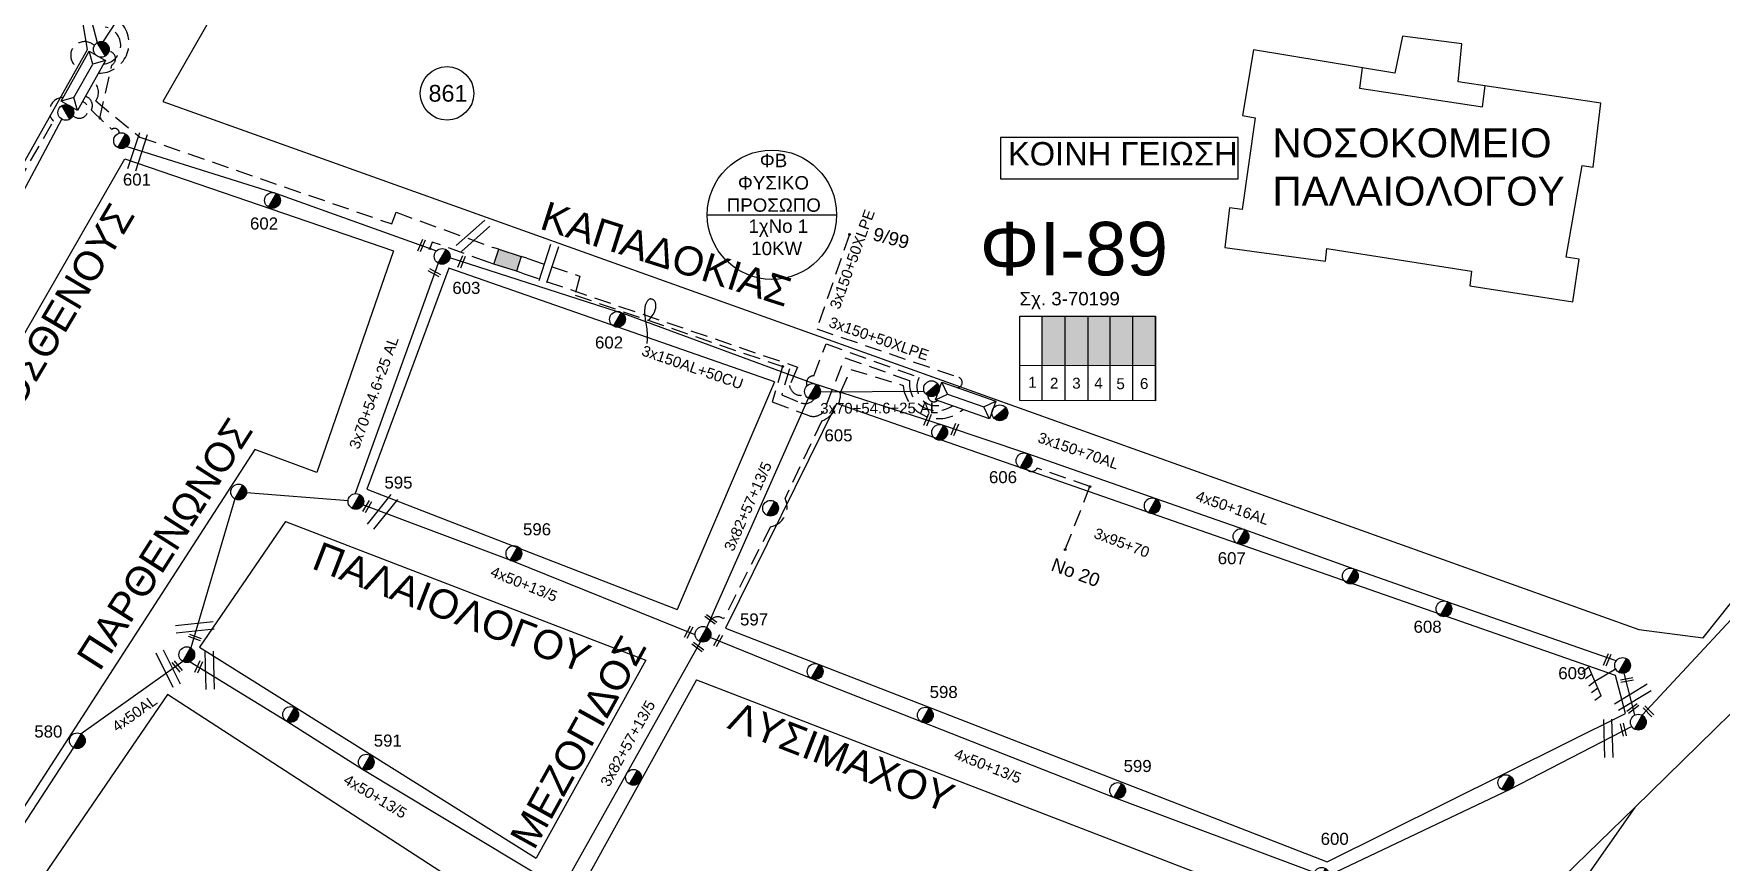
# Model space of a CAD drawing. Header units: millimetres. Extents: x 1421 to 7547, y 822 to 1873.
# Drawn here: x 7024 to 7276.4, y 1110.9 to 1234.8 of the extents above; entities that cross this region are included whole.
import ezdxf
from ezdxf.enums import TextEntityAlignment as Align

# ---------------------------------------------------------------- set-up
doc = ezdxf.new("R2010")
doc.units = ezdxf.units.MM
doc.linetypes.add('DASHED', pattern=[19.05, 12.7, -6.35])
doc.layers.get('0').update_dxf_attribs({"lineweight": 30})
for name, color, linetype, lineweight in [('3x150+50', 7, 'Continuous', 30), ('3x82+57+13_5', 7, 'Continuous', 30), ('3x95+70', 7, 'DASHED', 30), ('4x50+13_5', 7, 'Continuous', 30), ('4x50+16_5', 7, 'Continuous', 30), ('4x50AL', 7, 'Continuous', 30), ('Link Box 4 Διευθύνσεων', 7, 'Continuous', 30), ('Pillar OTE', 7, 'Continuous', 30), ('TEXT_ΚΑΛΩΔΙΩΝ', 7, 'Continuous', 30), ('Άγνωστα', 7, 'Continuous', 30), ('Άγνωστο εναέριο καλώδιο', 7, 'Continuous', 30), ('Άγνωστο Υπόγειο Καλώδιο', 7, 'DASHED', 30), ('Γυμνά εναέρια ΧΤ και ΦΟΠ (3Φ)   4x50+16AL', 7, 'Continuous', 30), ('Επιγραφές - Σχήματα', 7, 'Continuous', 30), ('Καλώδια ΧΤ   3x150+50CU', 7, 'DASHED', 30), ('Καλώδια ΧΤ   3x150+70AL', 7, 'DASHED', 30), ('Καλώδια ΧΤ   3x150AL+50CU', 7, 'DASHED', 30), ('Μηχανική τομή', 7, 'Continuous', 30), ('Στύλος ΦΜ', 7, 'Continuous', 30), ('Στύλος ΦΜ @ 1', 7, 'Continuous', 30), ('Συνδέσεις', 7, 'Continuous', 30), ('Συνεστραμμένα ΧΤ   3x70+54.6+25 AL', 7, 'SYN_LINE', 30), ('Τομή', 7, 'Continuous', 30), ('Υποσταθμός εναέριος 2 στύλων', 7, 'Continuous', 30), ('Υποσταθμός πόλεως', 7, 'Continuous', 30), ('Υπόβαθρο ΔΕΗ', 7, 'Continuous', 30), ('Υπόγεια Καλώδια Δικτύου ΧΤ   .15', 7, 'DASHED', 30)]:
    doc.layers.add(name, color=color, linetype=linetype, lineweight=lineweight)
doc.styles.add('arial', font='arial.ttf')
doc.styles.get("Standard").update_dxf_attribs({"font": 'arial.ttf'})
doc.linetypes.add('SYN_LINE', pattern='A,0.5,-0.0001,["/\\/\\/\\/",Standard,S=0.1,R=0,X=0,Y=-0.05],-0.25', length=0.7501)

# ---------------------------------------------------------------- blocks, each defined once
blk = doc.blocks.new('ΥΠΟΣΤΑΘΜΟΣ ΕΝΑΕΡΙΟΣ ΕΠΙ 2 ΣΤΥΛΩΝ')
at = {"layer": 'Υποσταθμός εναέριος 2 στύλων', "linetype": 'Continuous', "lineweight": -3}
for points in [[(-11.97, -2.11, 0.574793), (-8.45, -0.07, 0.268822), (-9.64, 1.98)], [(9.68, -2.15, 0.574793), (13.19, -0.1, 0.268822), (12.01, 1.95)]]:
    blk.add_hatch(color=256, dxfattribs=at).paths.add_polyline_path(points)
for p, q in [((-11.97, -2.11), (-9.64, 1.98)), ((9.68, -2.15), (12.01, 1.95))]:
    blk.add_line(p, q, dxfattribs=at)
for centre in [(-10.81, -0.07), (10.84, -0.1)]:
    blk.add_circle(centre, 2.36, dxfattribs=at)
at = {"layer": 'Υποσταθμός πόλεως', "linetype": 'Continuous', "lineweight": -3, "ltscale": 40}
blk.add_lwpolyline([(-8.57, 2.82), (8.57, 2.82), (8.57, -2.82), (-8.57, -2.82)], close=True, dxfattribs=at)
for points in [[(-5.75, 0), (-8.57, 2.82)], [(-8.57, -2.82), (-5.75, 0)], [(-5.75, 0), (5.75, 0)], [(5.75, 0), (8.57, 2.82)], [(8.57, -2.82), (5.75, 0)]]:
    blk.add_lwpolyline(points, dxfattribs=at)
at = {"layer": 'Υποσταθμός εναέριος 2 στύλων', "ltscale": 40, "flags": 1}
for tag, p in [('ΜΕΤΑΣΧΗΜΑΤΙΣΜΟΣ', (14.09, 2.51)), ('ΙΣΧΥΣ', (14.07, -0.28)), ('ΑΡΙΘΜΟΣ', (14.19, -3))]:
    blk.add_attdef(tag, p, '', height=1.8, dxfattribs=at)
blk = doc.blocks.new('ΥΠΑΡΧΩΝ ΤΣΙΜΕΝΤΕΝΙΟΣ ΣΤΥΛΟΣ')
at = {"layer": 'Στύλος ΦΜ'}
blk.add_hatch(color=7, dxfattribs=at).paths.add_polyline_path([(-1.29, -2.28, 0.574793), (2.62, 0, 0.268822), (1.3, 2.27)])
at = {"layer": 'Στύλος ΦΜ', "color": 7}
blk.add_line((-1.29, -2.28), (1.3, 2.27), dxfattribs=at)
blk.add_circle((0, 0), 2.62, dxfattribs=at)
at = {"layer": 'Στύλος ΦΜ', "flags": 4}
for tag, p in [('ΑΡΙΘΜΟΣ', (-4.68, 8.05)), ('ΤΥΠΟΣ', (-4.91, 3.03))]:
    blk.add_attdef(tag, p, '', height=4, dxfattribs=at)
blk = doc.blocks.new('ΤΟΜΗ')
at = {"layer": 'Τομή', "lineweight": -3, "ltscale": 40}
for p, q in [((-11.4, 1.1), (11.4, 1.1)), ((11.4, -3.6), (-11.4, -3.6))]:
    blk.add_line(p, q, dxfattribs=at)
blk = doc.blocks.new('LINK BOX 4 ΑΝΑΧΩΡΗΣΕΩΝ')
at = {"layer": 'Link Box 4 Διευθύνσεων', "lineweight": -3, "ltscale": 40}
blk.add_hatch(color=256, dxfattribs=at).paths.add_polyline_path([(-3.54, 0), (-3.54, -4.67), (3.54, -4.67), (3.54, 0)])
for p, q in [((-3.54, 0), (-5.33, 0)), ((5.33, 0), (3.54, 0)), ((-3.54, -4.67), (-5.33, -4.67)), ((5.33, -4.67), (3.54, -4.67))]:
    blk.add_line(p, q, dxfattribs=at)
blk.add_lwpolyline([(-3.54, -4.67), (-3.54, 0), (3.54, 0), (3.54, -4.67)], close=True, dxfattribs=at)
blk = doc.blocks.new('A$C4BA07827')
at = {"lineweight": -3}
for p, q in [((0, 4.84), (2.52, 2.11)), ((4.43, 3.45), (0.61, 0.78)), ((3.41, 2.74), (4.26, 1.96)), ((4.43, 3.45), (5.28, 2.68)), ((0.61, 0.78), (1.46, 0)), ((1.55, 1.43), (2.39, 0.66)), ((2.52, 2.11), (3.36, 1.34))]:
    blk.add_line(p, q, dxfattribs=at)
blk = doc.blocks.new('ΜΗΧΑΝΙΚΗ ΤΟΜΗ')
at = {"layer": 'Μηχανική τομή', "lineweight": -3, "ltscale": 40}
for p, q in [((-3.8, 1.2), (3.8, 1.2)), ((3.8, -0.4), (-3.8, -0.4))]:
    blk.add_line(p, q, dxfattribs=at)
blk = doc.blocks.new('_ΣΥΝΔΕΣΗ')
at = {"layer": 'Συνδέσεις', "linetype": 'SYN_LINE', "ltscale": 40}
blk.add_hatch(color=256, dxfattribs=at).paths.add_polyline_path([(0.5, 0, 1), (-0.5, 0, 1)])
at = {"layer": 'Συνδέσεις'}
blk.add_circle((0, 0), 0.5, dxfattribs=at)

msp = doc.modelspace()

# ---------------------------------------------------------------- hatches: boundary and pattern name
at = {"layer": 'Καλώδια ΧΤ   3x150+50CU', "linetype": 'DASHED', "lineweight": -3, "ltscale": 0.2}
h = msp.add_hatch(color=2, dxfattribs=at)
h.dxf.hatch_style = 1
h.paths.add_polyline_path([(7174.86, 1185.21), (7178.3, 1185.2), (7178.3, 1192.57), (7174.86, 1192.57)])
h = msp.add_hatch(color=1, dxfattribs=at)
h.dxf.hatch_style = 1
h.paths.add_polyline_path([(7178.3, 1185.2), (7181.74, 1185.2), (7181.74, 1192.57), (7178.3, 1192.57)])
h = msp.add_hatch(color=30, dxfattribs=at)
h.dxf.hatch_style = 1
h.paths.add_polyline_path([(7185.04, 1192.57), (7181.74, 1192.57), (7181.74, 1185.2), (7185.04, 1185.2)])
h = msp.add_hatch(color=133, dxfattribs=at)
h.dxf.hatch_style = 1
h.paths.add_polyline_path([(7188.43, 1185.19), (7188.43, 1192.57), (7185.04, 1192.57), (7185.04, 1185.2)])
h = msp.add_hatch(color=85, dxfattribs=at)
h.dxf.hatch_style = 1
h.paths.add_polyline_path([(7191.82, 1192.57), (7188.43, 1192.57), (7188.43, 1185.19), (7191.82, 1185.19)])

# ---------------------------------------------------------------- linework, layer by layer
at = {"lineweight": -3, "ltscale": 0.2}
msp.add_line((7124.77, 1207.73), (7144.1, 1207.73), dxfattribs=at)
at = {"color": 27, "lineweight": -3, "ltscale": 0.2}
msp.add_lwpolyline([(7028.39, 1253.24), (7033.54, 1233.48)], dxfattribs=at)
at = {"color": 2, "lineweight": -3, "ltscale": 0.2}
msp.add_lwpolyline([(7263.52, 1132.92), (7261.92, 1139.17)], dxfattribs=at)
at = {"lineweight": -3, "ltscale": 0.2}
msp.add_circle((7134.44, 1207.73), 9.67, dxfattribs=at)
at = {"layer": '3x150+50', "color": 30, "linetype": 'DASHED', "lineweight": -3, "ltscale": 0.2}
msp.add_lwpolyline([(7146.05, 1204.77), (7141.16, 1190.65), (7162.39, 1183.41, -0.759278), (7162.23, 1181.87, -2.725146)], format="xyb", dxfattribs=at)
at = {"layer": '3x82+57+13_5', "color": 1, "linetype": 'Continuous', "lineweight": -3, "ltscale": 0.2}
for points in [[(7124.71, 1146.02), (7139.93, 1180.28)], [(7103.89, 1108.37), (7112.61, 1123.92), (7123.77, 1143.87)]]:
    msp.add_lwpolyline(points, dxfattribs=at)
at = {"layer": '3x95+70', "color": 2, "lineweight": -3, "ltscale": 0.2}
msp.add_lwpolyline([(7178.3, 1157.66), (7182, 1167.08)], dxfattribs=at)
at = {"layer": '4x50+13_5', "color": 1, "lineweight": -3, "ltscale": 0.2}
msp.add_lwpolyline([(7122.95, 1144.92), (7095.27, 1156.06), (7073.28, 1164.34)], dxfattribs=at)
at = {"layer": '4x50+13_5', "color": 85, "lineweight": -3, "ltscale": 0.2}
for points in [[(7215.56, 1109.34), (7185.57, 1120.6), (7156.8, 1131.88), (7140.33, 1138.39), (7125.21, 1144.52)], [(7047.45, 1140.89), (7061.88, 1131.98), (7073.19, 1124.84), (7102.13, 1107.41)]]:
    msp.add_lwpolyline(points, dxfattribs=at)
at = {"layer": '4x50+16_5', "color": 5, "lineweight": -3, "ltscale": 0.2}
for points in [[(7046.34, 1140.91), (7031.13, 1130.09)], [(7029.97, 1128.04), (7019.55, 1112.04)]]:
    msp.add_lwpolyline(points, dxfattribs=at)
at = {"layer": '4x50AL', "color": 5, "lineweight": -3, "ltscale": 0.2}
msp.add_lwpolyline([(6974.75, 1127.89), (6980.1, 1135.22), (6998.87, 1168.41), (7014.67, 1196.63), (7028.24, 1222.02)], dxfattribs=at)
at = {"layer": 'Pillar OTE', "lineweight": -3, "ltscale": 40}
for points in [[(7171.53, 1179.93), (7171.54, 1192.57), (7191.82, 1192.57), (7191.82, 1179.91), (7171.53, 1179.93)], [(7174.86, 1179.92), (7174.86, 1192.57)], [(7178.3, 1179.92), (7178.3, 1192.57)], [(7181.74, 1179.92), (7181.74, 1192.57)], [(7185.04, 1179.91), (7185.04, 1192.57)], [(7188.43, 1179.91), (7188.43, 1192.57)], [(7191.82, 1179.91), (7191.82, 1192.57)], [(7171.54, 1185.21), (7191.82, 1185.19)]]:
    msp.add_lwpolyline(points, dxfattribs=at)
at = {"layer": 'Άγνωστα', "lineweight": -3}
msp.add_lwpolyline([(7116.01, 1191.91), (7116.39, 1192.39), (7116.67, 1192.81), (7116.87, 1193.18), (7116.99, 1193.5), (7117.06, 1193.78), (7117.09, 1194.01), (7117.08, 1194.21), (7117.06, 1194.38), (7117.03, 1194.51), (7117.01, 1194.63), (7116.97, 1194.72), (7116.94, 1194.8), (7116.9, 1194.86), (7116.85, 1194.91), (7116.8, 1194.95), (7116.74, 1194.99), (7116.68, 1195.02), (7116.61, 1195.06), (7116.54, 1195.08), (7116.47, 1195.11), (7116.39, 1195.12), (7116.32, 1195.13), (7116.24, 1195.13), (7116.17, 1195.12), (7116.11, 1195.1), (7116.04, 1195.06), (7115.98, 1195.02), (7115.92, 1194.97), (7115.86, 1194.91), (7115.81, 1194.84), (7115.76, 1194.77), (7115.71, 1194.69), (7115.66, 1194.6), (7115.62, 1194.5), (7115.57, 1194.4), (7115.54, 1194.29), (7115.5, 1194.18), (7115.47, 1194.06), (7115.44, 1193.93), (7115.42, 1193.79), (7115.41, 1193.64), (7115.4, 1193.49), (7115.39, 1193.32), (7115.4, 1193.15), (7115.4, 1192.96), (7115.42, 1192.75), (7115.44, 1192.53), (7115.47, 1192.3), (7115.5, 1192.04), (7115.54, 1191.78), (7115.58, 1191.5), (7115.63, 1191.22), (7115.67, 1190.94), (7115.71, 1190.66), (7115.74, 1190.39), (7115.76, 1190.13), (7115.78, 1189.89), (7115.79, 1189.67), (7115.79, 1189.46), (7115.79, 1189.28), (7115.78, 1189.11), (7115.77, 1188.97), (7115.76, 1188.84), (7115.75, 1188.74), (7115.75, 1188.66), (7115.74, 1188.59), (7115.74, 1188.55), (7115.74, 1188.52), (7115.73, 1188.5), (7115.73, 1188.49), (7115.73, 1188.49), (7115.73, 1188.48), (7115.73, 1188.48), (7115.73, 1188.48), (7115.73, 1188.48), (7115.73, 1188.48), (7115.73, 1188.48), (7115.73, 1188.48), (7115.73, 1188.48), (7115.73, 1188.48)], dxfattribs=at)
at = {"layer": 'Άγνωστο εναέριο καλώδιο', "color": 133, "lineweight": -3, "ltscale": 0.2}
for points in [[(7037.95, 1217.92), (7060.33, 1210.9), (7084.28, 1202.32)], [(7071.05, 1164.97), (7055.85, 1166.13)], [(7054.1, 1165.23), (7047.51, 1142.96)]]:
    msp.add_lwpolyline(points, dxfattribs=at)
at = {"layer": 'Άγνωστο εναέριο καλώδιο', "color": 85, "lineweight": -3, "ltscale": 0.2}
msp.add_lwpolyline([(7263.05, 1131.19), (7244.79, 1121.79), (7217.85, 1108.98)], dxfattribs=at)
at = {"layer": 'Άγνωστο Υπόγειο Καλώδιο', "color": 85, "lineweight": -3, "ltscale": 0.2}
msp.add_lwpolyline([(7029.39, 1254.79, -0.55569), (7030.37, 1253.5), (7034.71, 1235.8, -0.889162), (7034.47, 1230.28)], format="xyb", dxfattribs=at)
at = {"layer": 'Άγνωστο Υπόγειο Καλώδιο', "color": 62, "lineweight": -3, "ltscale": 0.2}
for points in [[(7033.93, 1222.17), (7035.71, 1230.11, 0.731817), (7035.28, 1232.16, 9.995236)], [(7031.75, 1225.44, -0.470506), (7032.65, 1223.39), (7035.7, 1220.5, -0.636618), (7036.83, 1219.93, -52.986127)]]:
    msp.add_lwpolyline(points, format="xyb", dxfattribs=at)
at = {"layer": 'Άγνωστο Υπόγειο Καλώδιο', "color": 85, "lineweight": -3, "ltscale": 0.2}
msp.add_lwpolyline([(7033.3, 1224.74), (7039.9, 1219.35), (7077.58, 1206.37), (7078.22, 1208.09), (7092.73, 1202.84)], dxfattribs=at)
msp.add_arc((7031.51, 1226.04), 2.21, 323.928, 47.471, dxfattribs=at)
at = {"layer": 'Γυμνά εναέρια ΧΤ και ΦΟΠ (3Φ)   4x50+16AL', "color": 2, "lineweight": -3, "ltscale": 0.2}
msp.add_lwpolyline([(7260.7, 1141), (7235.53, 1149.81), (7221.54, 1154.73), (7205.19, 1160.63), (7191.91, 1165.22), (7172.74, 1171.95), (7160.12, 1176.22), (7140.61, 1182.47), (7112.75, 1192.78), (7086.27, 1201.26)], dxfattribs=at)
at = {"layer": 'Επιγραφές - Σχήματα', "color": 190, "lineweight": -3}
msp.add_lwpolyline([(7168.64, 1213.1), (7204.16, 1213.1), (7204.16, 1219.28), (7168.64, 1219.28)], close=True, dxfattribs=at)
at = {"layer": 'Καλώδια ΧΤ   3x150+50CU', "color": 27, "linetype": 'DASHED', "lineweight": -3, "ltscale": 0.2}
msp.add_arc((7031.64, 1231.54), 2.08, 45.3642, 248.105, dxfattribs=at)
at = {"layer": 'Καλώδια ΧΤ   3x150+50CU', "color": 5, "linetype": 'DASHED', "lineweight": -3, "ltscale": 0.2}
msp.add_arc((7030.86, 1223.46), 1.3, 222.9011, 69.1921, dxfattribs=at)
at = {"layer": 'Καλώδια ΧΤ   3x150+50CU', "color": 2, "linetype": 'DASHED', "lineweight": -3, "ltscale": 0.2}
msp.add_arc((7158.66, 1180.65), 0.895, 177.758, 308.6328, dxfattribs=at)
at = {"layer": 'Καλώδια ΧΤ   3x150+70AL', "color": 30, "lineweight": -3, "ltscale": 0.2}
msp.add_lwpolyline([(7051.51, 1256.69, -0.624689), (7049.55, 1255.1), (7037.08, 1236.46, -0.661705), (7033.7, 1228.9, 20.093194)], format="xyb", dxfattribs=at)
at = {"layer": 'Καλώδια ΧΤ   3x150+70AL', "color": 2, "lineweight": -3, "ltscale": 0.2}
msp.add_lwpolyline([(7182, 1167.08), (7174.12, 1169.81, -0.553471), (7172.45, 1169.79, 4.936162)], format="xyb", dxfattribs=at)
at = {"layer": 'Καλώδια ΧΤ   3x150AL+50CU', "color": 133, "lineweight": -3, "ltscale": 0.2}
for points in [[(7092.02, 1200.62), (7083.65, 1203.64), (7083.28, 1202.68)], [(7097.09, 1199), (7138.25, 1184.95), (7137.08, 1182.2)]]:
    msp.add_lwpolyline(points, dxfattribs=at)
at = {"layer": 'Καλώδια ΧΤ   3x150AL+50CU', "color": 1, "lineweight": -3, "ltscale": 0.2}
for points in [[(7097.8, 1201.22), (7105.7, 1198.55), (7104.99, 1195.71), (7137.07, 1184.68), (7135.9, 1180.78), (7138.78, 1179.61, 0.339226), (7140.75, 1180.15, 2.947891)], [(7136.04, 1185.03), (7134.48, 1179.73), (7139.96, 1177.69, 0.483648), (7142.59, 1179.28), (7145.37, 1186.33), (7155.01, 1182.93, 0.638899), (7161.43, 1179.17)]]:
    msp.add_lwpolyline(points, format="xyb", dxfattribs=at)
at = {"layer": 'Καλώδια ΧΤ   3x150AL+50CU', "color": 133, "lineweight": -3, "ltscale": 0.2}
msp.add_lwpolyline([(7140.73, 1183.63), (7142.53, 1188.42), (7156.48, 1183.39, 0.758777), (7160.34, 1179.55)], format="xyb", dxfattribs=at)
at = {"layer": 'Καλώδια ΧΤ   3x150AL+50CU', "color": 85, "lineweight": -3, "ltscale": 0.2}
msp.add_lwpolyline([(7144.71, 1181.16), (7146.23, 1184.61), (7154.09, 1182.21)], dxfattribs=at)
msp.add_lwpolyline([(7144.71, 1181.16, -0.314206), (7141.89, 1176.89), (7136.41, 1165.34, -0.498011), (7134.21, 1161.06), (7127.21, 1147.29, 0.783038), (7125.07, 1145.7, -2.727185)], format="xyb", dxfattribs=at)
at = {"layer": 'Καλώδια ΧΤ   3x150AL+50CU', "color": 133, "lineweight": -3, "ltscale": 0.2}
for centre, radius, start, end in [((7138.76, 1182.42), 1.7, 187.622, 292.8468), ((7140.66, 1182.58), 1.05, 86.1639, 203.9584)]:
    msp.add_arc(centre, radius, start, end, dxfattribs=at)
at = {"layer": 'Καλώδια ΧΤ   3x150AL+50CU', "color": 85, "lineweight": -3, "ltscale": 0.2}
msp.add_arc((7159.43, 1182.6), 5.36, 184.2206, 311.8885, dxfattribs=at)
at = {"layer": 'Συνεστραμμένα ΧΤ   3x70+54.6+25 AL', "color": 62, "linetype": 'SYN_LINE', "lineweight": -3, "ltscale": 10}
msp.add_lwpolyline([(7034.41, 1233.61), (7049.74, 1256.96)], dxfattribs=at)
at = {"layer": 'Συνεστραμμένα ΧΤ   3x70+54.6+25 AL', "color": 27, "lineweight": -3, "ltscale": 20}
msp.add_lwpolyline([(7348.56, 1223.54), (7331.32, 1212.76), (7306.32, 1181.43), (7285.17, 1155.03), (7264.61, 1132.87)], dxfattribs=at)
at = {"layer": 'Συνεστραμμένα ΧΤ   3x70+54.6+25 AL', "color": 133, "lineweight": -3, "ltscale": 20}
msp.add_lwpolyline([(7084.54, 1200.47), (7072.12, 1166.03)], dxfattribs=at)
at = {"layer": 'Συνεστραμμένα ΧΤ   3x70+54.6+25 AL', "color": 2, "lineweight": -3, "ltscale": 20}
msp.add_lwpolyline([(7141.69, 1181.27), (7157.2, 1181.35)], dxfattribs=at)
at = {"layer": 'Υπόβαθρο ΔΕΗ', "lineweight": -3, "ltscale": 0.2}
for points in [[(7249.04, 1264.85), (7175.67, 1261.66), (7053.94, 1243.2), (7043.32, 1224.65), (7264.1, 1145.71), (7273.71, 1144.48), (7348.55, 1238.4)], [(7222.71, 1229.72), (7222.31, 1226.64), (7240.72, 1223.87), (7241.14, 1227)], [(7077.86, 1202.34), (7066.36, 1169.2), (7057.08, 1172.64), (7018.85, 1113.5), (6988.26, 1130.12), (7037.66, 1216.1), (7077.86, 1202.34)], [(7086.14, 1199.72), (7073.84, 1166.71)], [(7134.83, 1182.73), (7086.14, 1199.72)], [(7478.54, 1058.44), (7392.43, 1178.74), (7334.05, 1200.11), (7289.87, 1144.9), (7263.48, 1119.09), (7192.26, 1017.45), (7118.26, 890.33), (7158.19, 870.4), (7143.11, 841.57)], [(7134.83, 1182.73), (7120.25, 1148.7)], [(7144.11, 1179.48), (7127.5, 1145.89)], [(7262.12, 1133.14), (7260.61, 1138.82), (7144.11, 1179.48)], [(7073.84, 1166.71), (7120.25, 1148.7)], [(7061.7, 1161.86), (7048.84, 1143.06)], [(7061.7, 1161.86), (7115.56, 1141.1)], [(7127.5, 1145.89), (7217.49, 1110.97), (7262.12, 1133.14)], [(7048.84, 1143.06), (7099.18, 1111.52)], [(7115.56, 1141.1), (7099.18, 1111.52)], [(7044.02, 1136), (7025.57, 1109.01)], [(7094.14, 1103.47), (7044.02, 1136)], [(7123.15, 1138.17), (7106.19, 1107.54)], [(7123.15, 1138.17), (7199.43, 1108.75)], [(7138.25, 841.91), (7153.38, 869.01), (7113.18, 888.94), (7190.19, 1021.19), (7252.84, 1108.71), (7263.48, 1119.09)]]:
    msp.add_lwpolyline(points, dxfattribs=at)
for points in [[(6953.28, 1152.04), (6978.81, 1137.75), (7032.08, 1232.42), (7031.06, 1238.32), (6972.16, 1235.1), (6972.54, 1186.83)], [(7206.47, 1232.41), (7204.82, 1222.58), (7206.73, 1222.24), (7204.75, 1208.49), (7202.87, 1208.75), (7202.16, 1202.81), (7217.22, 1200.79), (7217.44, 1202.7), (7239.09, 1199.29), (7238.82, 1197.12), (7254.21, 1194.71), (7255.15, 1201.11), (7253.24, 1201.39), (7255.64, 1215.07), (7257.25, 1214.84), (7258.41, 1224.42), (7237.09, 1227.6), (7237.61, 1233.28), (7228.73, 1234.43), (7227.61, 1228.91)]]:
    msp.add_lwpolyline(points, close=True, dxfattribs=at)
at = {"layer": 'Υπόβαθρο ΔΕΗ', "lineweight": -3}
msp.add_circle((7085.85, 1225.88), 4, dxfattribs=at)
at = {"layer": 'Υπόγεια Καλώδια Δικτύου ΧΤ   .15', "color": 5, "lineweight": -3, "ltscale": 0.2}
msp.add_lwpolyline([(7012.58, 1197.53, -0.749526), (7014.03, 1199.32), (7026.99, 1221.72, -0.66309), (7028.42, 1225.26, 1.182955)], format="xyb", dxfattribs=at)

# ---------------------------------------------------------------- block references
at = {"layer": 'Link Box 4 Διευθύνσεων', "lineweight": -3, "xscale": 0.4999999999999995, "yscale": 0.4999999999999995, "zscale": 0.4999999999999995, "rotation": 342.3319178503409}
msp.add_blockref('LINK BOX 4 ΑΝΑΧΩΡΗΣΕΩΝ', (7095.26, 1202.03), dxfattribs=at)
at = {"layer": 'Μηχανική τομή', "lineweight": -3}
for p, xscale, yscale, zscale, rotation in [((7081.94, 1203.16), 0.249999999999919, 0.249999999999919, 0.249999999999919, 247.1408101932724), ((7087.94, 1200.73), 0.249999999999919, 0.249999999999919, 0.249999999999919, 247.1408101932724), ((7083.9, 1198.97), 0.249999999999919, 0.249999999999919, 0.249999999999919, 331.796360454548), ((7157.63, 1177.08), 0.249999999999919, 0.249999999999919, 0.249999999999919, 247.1408101932724), ((7161.69, 1175.66), 0.249999999999919, 0.249999999999919, 0.249999999999919, 247.1408101932724), ((7073.84, 1164.12), 0.2499999999999187, 0.2499999999999187, 0.2499999999999187, 239.9777540168544), ((7121.9, 1145.36), 0.2499999999999187, 0.2499999999999187, 0.2499999999999187, 241.5774528359364), ((7125.24, 1147.15), 0.2499999999999188, 0.2499999999999188, 0.2499999999999188, 322.8897337958957), ((7048.17, 1144.6), 0.249999999999919, 0.249999999999919, 0.249999999999919, 160.3880681615614), ((7123.3, 1143), 0.2499999999999188, 0.2499999999999188, 0.2499999999999188, 322.8897337958957), ((7126.31, 1144.09), 0.2499999999999187, 0.2499999999999187, 0.2499999999999187, 241.5774528359364), ((7045.55, 1140.23), 0.249999999999919, 0.249999999999919, 0.249999999999919, 129.281348770932), ((7048.63, 1140.15), 0.2499999999999189, 0.2499999999999189, 0.2499999999999189, 245.2949451553745), ((7259.26, 1141.22), 0.249999999999919, 0.249999999999919, 0.249999999999919, 247.1408101932724), ((7262.3, 1138.25), 0.249999999999919, 0.249999999999919, 0.249999999999919, 191.4568459572026), ((7263.14, 1133.98), 0.249999999999919, 0.249999999999919, 0.249999999999919, 217.4237836393685), ((7265.61, 1133.53), 0.249999999999919, 0.249999999999919, 0.249999999999919, 134.7181378291868), ((7261.88, 1130.73), 0.249999999999919, 0.249999999999919, 0.249999999999919, 102.7413193732163)]:
    msp.add_blockref('ΜΗΧΑΝΙΚΗ ΤΟΜΗ', p, dxfattribs=dict(at, xscale=xscale, yscale=yscale, zscale=zscale, rotation=rotation))
at = {"layer": 'Στύλος ΦΜ @ 1', "lineweight": -3, "ltscale": 40}
ref = msp.add_blockref('ΥΠΑΡΧΩΝ ΤΣΙΜΕΝΤΕΝΙΟΣ ΣΤΥΛΟΣ', (7037.17, 1218.81), dxfattribs=dict(at, xscale=0.4499999999998181, yscale=0.4499999999998181, zscale=0.4499999999998181))
ref.add_attrib('ΤΥΠΟΣ', '601', (7037.37, 1212.09), dxfattribs={"layer": 'Στύλος ΦΜ', "height": 1.8, "flags": 4})
ref = msp.add_blockref('ΥΠΑΡΧΩΝ ΤΣΙΜΕΝΤΕΝΙΟΣ ΣΤΥΛΟΣ', (7059.74, 1209.88), dxfattribs=dict(at, xscale=0.4499999999998181, yscale=0.4499999999998181, zscale=0.4499999999998181))
ref.add_attrib('ΤΥΠΟΣ', '602', (7056.38, 1205.52), dxfattribs={"layer": 'Στύλος ΦΜ', "height": 1.8, "flags": 4})
ref = msp.add_blockref('ΥΠΑΡΧΩΝ ΤΣΙΜΕΝΤΕΝΙΟΣ ΣΤΥΛΟΣ', (7085.12, 1201.5), dxfattribs=dict(at, xscale=0.4499999999998181, yscale=0.4499999999998181, zscale=0.4499999999998181))
ref.add_attrib('ΤΥΠΟΣ', '603', (7086.64, 1195.89), dxfattribs={"layer": 'Στύλος ΦΜ', "height": 1.8, "flags": 4})
ref = msp.add_blockref('ΥΠΑΡΧΩΝ ΤΣΙΜΕΝΤΕΝΙΟΣ ΣΤΥΛΟΣ', (7111.34, 1192.09), dxfattribs=dict(at, xscale=0.4499999999998181, yscale=0.4499999999998181, zscale=0.4499999999998181))
ref.add_attrib('ΤΥΠΟΣ', '602', (7107.98, 1187.73), dxfattribs={"layer": 'Στύλος ΦΜ', "height": 1.8, "flags": 4})
ref = msp.add_blockref('ΥΠΑΡΧΩΝ ΤΣΙΜΕΝΤΕΝΙΟΣ ΣΤΥΛΟΣ', (7140.51, 1181.3), dxfattribs=dict(at, xscale=0.4499999999998181, yscale=0.4499999999998181, zscale=0.4499999999998181))
ref.add_attrib('ΤΥΠΟΣ', '605', (7142.3, 1173.84), dxfattribs={"layer": 'Στύλος ΦΜ', "height": 1.8, "flags": 4})
at = {"layer": 'Στύλος ΦΜ @ 1', "lineweight": -3, "ltscale": 40, "xscale": 0.4499999999998181, "yscale": 0.4499999999998181, "zscale": 0.4499999999998181}
for p in [(7159.53, 1175.19), (7054.68, 1166.26), (7134.24, 1163.84), (7191.32, 1164.2), (7220.95, 1153.71), (7046.92, 1141.94), (7140.91, 1139.42), (7062.47, 1133), (7264.02, 1131.85), (7113.74, 1123.6), (7244.2, 1122.81)]:
    msp.add_blockref('ΥΠΑΡΧΩΝ ΤΣΙΜΕΝΤΕΝΙΟΣ ΣΤΥΛΟΣ', p, dxfattribs=at)
at = {"layer": 'Στύλος ΦΜ @ 1', "lineweight": -3, "ltscale": 40}
ref = msp.add_blockref('ΥΠΑΡΧΩΝ ΤΣΙΜΕΝΤΕΝΙΟΣ ΣΤΥΛΟΣ', (7172.15, 1170.93), dxfattribs=dict(at, xscale=0.4499999999998181, yscale=0.4499999999998181, zscale=0.4499999999998181))
ref.add_attrib('ΤΥΠΟΣ', '606', (7166.9, 1167.59), dxfattribs={"layer": 'Στύλος ΦΜ', "height": 1.8, "flags": 4})
ref = msp.add_blockref('ΥΠΑΡΧΩΝ ΤΣΙΜΕΝΤΕΝΙΟΣ ΣΤΥΛΟΣ', (7072.22, 1164.86), dxfattribs=dict(at, xscale=0.4499999999998181, yscale=0.4499999999998181, zscale=0.4499999999998181))
ref.add_attrib('ΤΥΠΟΣ', '595', (7076.49, 1166.78), dxfattribs={"layer": 'Στύλος ΦΜ', "height": 1.8, "flags": 4})
ref = msp.add_blockref('ΥΠΑΡΧΩΝ ΤΣΙΜΕΝΤΕΝΙΟΣ ΣΤΥΛΟΣ', (7095.85, 1157.08), dxfattribs=dict(at, xscale=0.4499999999998181, yscale=0.4499999999998181, zscale=0.4499999999998181))
ref.add_attrib('ΤΥΠΟΣ', '596', (7097.21, 1159.79), dxfattribs={"layer": 'Στύλος ΦΜ', "height": 1.8, "flags": 4})
ref = msp.add_blockref('ΥΠΑΡΧΩΝ ΤΣΙΜΕΝΤΕΝΙΟΣ ΣΤΥΛΟΣ', (7204.6, 1159.6), dxfattribs=dict(at, xscale=0.4499999999998181, yscale=0.4499999999998181, zscale=0.4499999999998181))
ref.add_attrib('ΤΥΠΟΣ', '607', (7201.12, 1155.46), dxfattribs={"layer": 'Στύλος ΦΜ', "height": 1.8, "flags": 4})
ref = msp.add_blockref('ΥΠΑΡΧΩΝ ΤΣΙΜΕΝΤΕΝΙΟΣ ΣΤΥΛΟΣ', (7234.95, 1148.79), dxfattribs=dict(at, xscale=0.4499999999998181, yscale=0.4499999999998181, zscale=0.4499999999998181))
ref.add_attrib('ΤΥΠΟΣ', '608', (7230.41, 1145.22), dxfattribs={"layer": 'Στύλος ΦΜ', "height": 1.8, "flags": 4})
ref = msp.add_blockref('ΥΠΑΡΧΩΝ ΤΣΙΜΕΝΤΕΝΙΟΣ ΣΤΥΛΟΣ', (7124.13, 1144.99), dxfattribs=dict(at, xscale=0.4499999999998181, yscale=0.4499999999998181, zscale=0.4499999999998181))
ref.add_attrib('ΤΥΠΟΣ', '597', (7129.67, 1146.31), dxfattribs={"layer": 'Στύλος ΦΜ', "height": 1.8, "flags": 4})
ref = msp.add_blockref('ΥΠΑΡΧΩΝ ΤΣΙΜΕΝΤΕΝΙΟΣ ΣΤΥΛΟΣ', (7261.67, 1140.33), dxfattribs=dict(at, xscale=0.4499999999998181, yscale=0.4499999999998181, zscale=0.4499999999998181))
ref.add_attrib('ΤΥΠΟΣ', '609', (7252.05, 1138.28), dxfattribs={"layer": 'Στύλος ΦΜ', "height": 1.8, "flags": 4})
ref = msp.add_blockref('ΥΠΑΡΧΩΝ ΤΣΙΜΕΝΤΕΝΙΟΣ ΣΤΥΛΟΣ', (7157.38, 1132.9), dxfattribs=dict(at, xscale=0.4499999999998181, yscale=0.4499999999998181, zscale=0.4499999999998181))
ref.add_attrib('ΤΥΠΟΣ', '598', (7158.03, 1135.46), dxfattribs={"layer": 'Στύλος ΦΜ', "height": 1.8, "flags": 4})
ref = msp.add_blockref('ΥΠΑΡΧΩΝ ΤΣΙΜΕΝΤΕΝΙΟΣ ΣΤΥΛΟΣ', (7030.55, 1129.07), dxfattribs=dict(at, xscale=0.4499999999998181, yscale=0.4499999999998181, zscale=0.4499999999998181))
ref.add_attrib('ΤΥΠΟΣ', '580', (7024.12, 1129.55), dxfattribs={"layer": 'Στύλος ΦΜ', "height": 1.8, "flags": 4})
ref = msp.add_blockref('ΥΠΑΡΧΩΝ ΤΣΙΜΕΝΤΕΝΙΟΣ ΣΤΥΛΟΣ', (7073.77, 1125.86), dxfattribs=dict(at, xscale=0.4499999999998181, yscale=0.4499999999998181, zscale=0.4499999999998181))
ref.add_attrib('ΤΥΠΟΣ', '591', (7074.89, 1128.19), dxfattribs={"layer": 'Στύλος ΦΜ', "height": 1.8, "flags": 4})
ref = msp.add_blockref('ΥΠΑΡΧΩΝ ΤΣΙΜΕΝΤΕΝΙΟΣ ΣΤΥΛΟΣ', (7186.15, 1121.62), dxfattribs=dict(at, xscale=0.4499999999998181, yscale=0.4499999999998181, zscale=0.4499999999998181))
ref.add_attrib('ΤΥΠΟΣ', '599', (7187.04, 1124.39), dxfattribs={"layer": 'Στύλος ΦΜ', "height": 1.8, "flags": 4})
ref = msp.add_blockref('ΥΠΑΡΧΩΝ ΤΣΙΜΕΝΤΕΝΙΟΣ ΣΤΥΛΟΣ', (7216.67, 1108.95), dxfattribs=dict(at, xscale=0.4499999999998181, yscale=0.4499999999998181, zscale=0.4499999999998181))
ref.add_attrib('ΤΥΠΟΣ', '600', (7216.51, 1113.5), dxfattribs={"layer": 'Στύλος ΦΜ', "height": 1.8, "flags": 4})
at = {"layer": 'Συνδέσεις', "lineweight": -3, "xscale": 0.25, "yscale": 0.25, "zscale": 0.25}
for p in [(7033.94, 1222.17), (7146.05, 1204.78), (7083.28, 1202.68), (7136.04, 1185.04), (7144.71, 1181.16), (7182, 1167.08), (7178.3, 1157.66)]:
    msp.add_blockref('_ΣΥΝΔΕΣΗ', p, dxfattribs=at)
at = {"layer": 'Τομή', "lineweight": -3}
for p, xscale, yscale, zscale, rotation in [((7039.87, 1217.05), 0.2499999999998872, 0.2499999999998872, 0.2499999999998872, 251.9197105036239), ((7089.95, 1204.33), 0.2499999999998872, 0.2499999999998872, 0.2499999999998872, 221.6922144037096), ((7101.35, 1200.33), 0.2499999999998872, 0.2499999999998872, 0.2499999999998872, 251.9197105036239), ((7076.42, 1163.1), 0.2499999999998871, 0.2499999999998871, 0.2499999999998871, 231.284597847024), ((7048.09, 1146.35), 0.2499999999998871, 0.2499999999998871, 0.2499999999998871, 5.993638458417264), ((7044.42, 1139.99), 0.2499999999998871, 0.2499999999998871, 0.2499999999998871, 296.3452327407), ((7050.66, 1139.6), 0.2499999999998871, 0.2499999999998871, 0.2499999999998871, 271.3242179504829), ((7263.35, 1135.31), 0.2499999999998871, 0.2499999999998871, 0.2499999999998871, 211.2191452000189), ((7259.83, 1129.42), 0.2499999999998871, 0.2499999999998871, 0.2499999999998871, 271.7645418729898)]:
    msp.add_blockref('ΤΟΜΗ', p, dxfattribs=dict(at, xscale=xscale, yscale=yscale, zscale=zscale, rotation=rotation))
at = {"layer": 'Υποσταθμός εναέριος 2 στύλων', "lineweight": -3, "xscale": 0.4999999999999998, "yscale": 0.4999999999999998, "zscale": 0.4999999999999998}
for p, rotation in [((7031.45, 1227.76), 60.66271226689057), ((7163.43, 1179.96), 340.6034314836473)]:
    msp.add_blockref('ΥΠΟΣΤΑΘΜΟΣ ΕΝΑΕΡΙΟΣ ΕΠΙ 2 ΣΤΥΛΩΝ', p, dxfattribs=dict(at, rotation=rotation))
at = {"layer": 'Υπόβαθρο ΔΕΗ', "lineweight": -3, "ltscale": 0.2, "rotation": 258.4734576893667}
msp.add_blockref('A$C4BA07827', (7255.96, 1140.81), dxfattribs=at)

# ---------------------------------------------------------------- texts
at = {"lineweight": -3, "ltscale": 40, "insert": (7209.31, 1220.65), "char_height": 4, "width": 48.6977, "attachment_point": 1, "style": 'arial'}
msp.add_mtext('{\\H1.083x;NOΣΟΚΟΜΕΙΟ\\PΠΑΛΑΙΟΛΟΓΟΥ}', dxfattribs=at)
at = {"lineweight": -3, "ltscale": 40, "char_height": 4, "width": 51.144, "attachment_point": 1, "style": 'arial'}
for s, insert, rotation in [('{\\H1.083x;ΔΗΜΟΣΘΕΝΟΥΣ}', (7011.31, 1169.06), 59.315), ('{\\H1.083x;ΚΑΠΑΔΟΚΙΑΣ}', (7100.85, 1209.82), 342.324), ('{\\H1.083x;ΠΑΡΘΕΝΩΝΟΣ}', (7030.24, 1141.64), 57.469), ('{\\H1.083x;ΠΑΛΑΙΟΛΟΓΟΥ}', (7066.98, 1158.94), 338.8235), ('{\\H1.083x;ΜΕΖΟΓΙΔΟΣ}', (7095.07, 1114.65), 61.0134), ('{\\H1.083x;ΛΥΣΙΜΑΧΟΥ}', (7129.17, 1135.04), 338.8235)]:
    msp.add_mtext(s, dxfattribs=dict(at, insert=insert, rotation=rotation))
at = {"lineweight": -3, "ltscale": 30, "char_height": 1.63, "width": 11.2573, "attachment_point": 1}
for s, insert in [('1', (7172.78, 1183.49)), ('2', (7176.02, 1183.35)), ('3', (7179.35, 1183.35)), ('4', (7182.65, 1183.35)), ('5', (7185.96, 1183.27)), ('6', (7189.48, 1183.3))]:
    msp.add_mtext(s, dxfattribs=dict(at, insert=insert))
at = {"layer": 'TEXT_ΚΑΛΩΔΙΩΝ', "lineweight": -3, "ltscale": 0.2}
for s, rotation, p in [('3x150+50XLPE', 70.0323, (7146.45, 1201.08)), ('3x150+50XLPE', 340.8599, (7150.44, 1189.2)), ('3x70+54.6+25 AL', 70.1747, (7074.9, 1181.12)), ('3x150AL+50CU', 341.0235, (7122.57, 1184.92)), ('3x70+54.6+25 AL', 0.2721, (7150.49, 1178.81)), ('3x150+70AL', 340.8599, (7180.28, 1172.44)), ('3x82+57+13/5', 66.05, (7130.84, 1164.12)), ('4x50+16AL', 340.9164, (7203.32, 1163.91)), ('3x95+70', 339.3102, (7186.77, 1158.68)), ('4x50+13/5', 338.0911, (7097.37, 1152.51)), ('4x50AL', 35.4373, (7039.11, 1133.15)), ('3x82+57+13/5', 60.7753, (7112.88, 1128.67)), ('4x50+13/5', 338.5858, (7166.73, 1125.3)), ('4x50+13/5', 328.9397, (7075.12, 1120.76))]:
    msp.add_text(s, height=1.6, rotation=rotation, dxfattribs=at).set_placement(p, align=Align.MIDDLE_CENTER)
at = {"layer": 'Άγνωστα', "color": 7, "lineweight": -3, "insert": (7083.08, 1227.14), "char_height": 2.5, "attachment_point": 1}
msp.add_mtext_dynamic_manual_height_columns('861', width=1.8, gutter_width=12.5, heights=[0.0453], dxfattribs=at)
at = {"layer": 'Επιγραφές - Σχήματα', "color": 190, "lineweight": -3, "insert": (7169.73, 1218.6), "char_height": 3.5, "width": 35.1311, "attachment_point": 1}
msp.add_mtext('KOINH ΓΕΙΩΣΗ', dxfattribs=at)
at = {"layer": 'Υπόβαθρο ΔΕΗ', "lineweight": -3, "attachment_point": 1}
for s, width, heights, insert, char_height in [('{\\W8.64836; }ΦΒ \\P{\\W4.42067; }ΦΥΣΙΚΟ \\P{\\W2.28183; }ΠΡΟΣΩΠΟ', 17.2548, [9.11], (7125.92, 1216.84), 2), ('{\\W5.8935; }1χΝο 1\\P{\\W6.42953; }10KW', 17.2548, [0], (7126.36, 1207.02), 2), ('ΦΙ-89', 30.8332, [0], (7165.52, 1206.66), 8), ('Σχ. 3-70199', 30.8332, [0], (7171.48, 1196.18), 2)]:
    msp.add_mtext_dynamic_manual_height_columns(s, width=width, gutter_width=12.5, heights=heights, dxfattribs=dict(at, insert=insert, char_height=char_height))
at = {"layer": 'Υπόβαθρο ΔΕΗ', "lineweight": -3, "char_height": 2, "attachment_point": 1}
for s, insert, rotation in [('9/99', (7149.89, 1205.89), 345.4438), ('No 20', (7176.73, 1156.47), 339.6423)]:
    msp.add_mtext_dynamic_manual_height_columns(s, width=17.2548, gutter_width=12.5, heights=[0], dxfattribs=dict(at, insert=insert, rotation=rotation))

doc.saveas('drawing.dxf')
